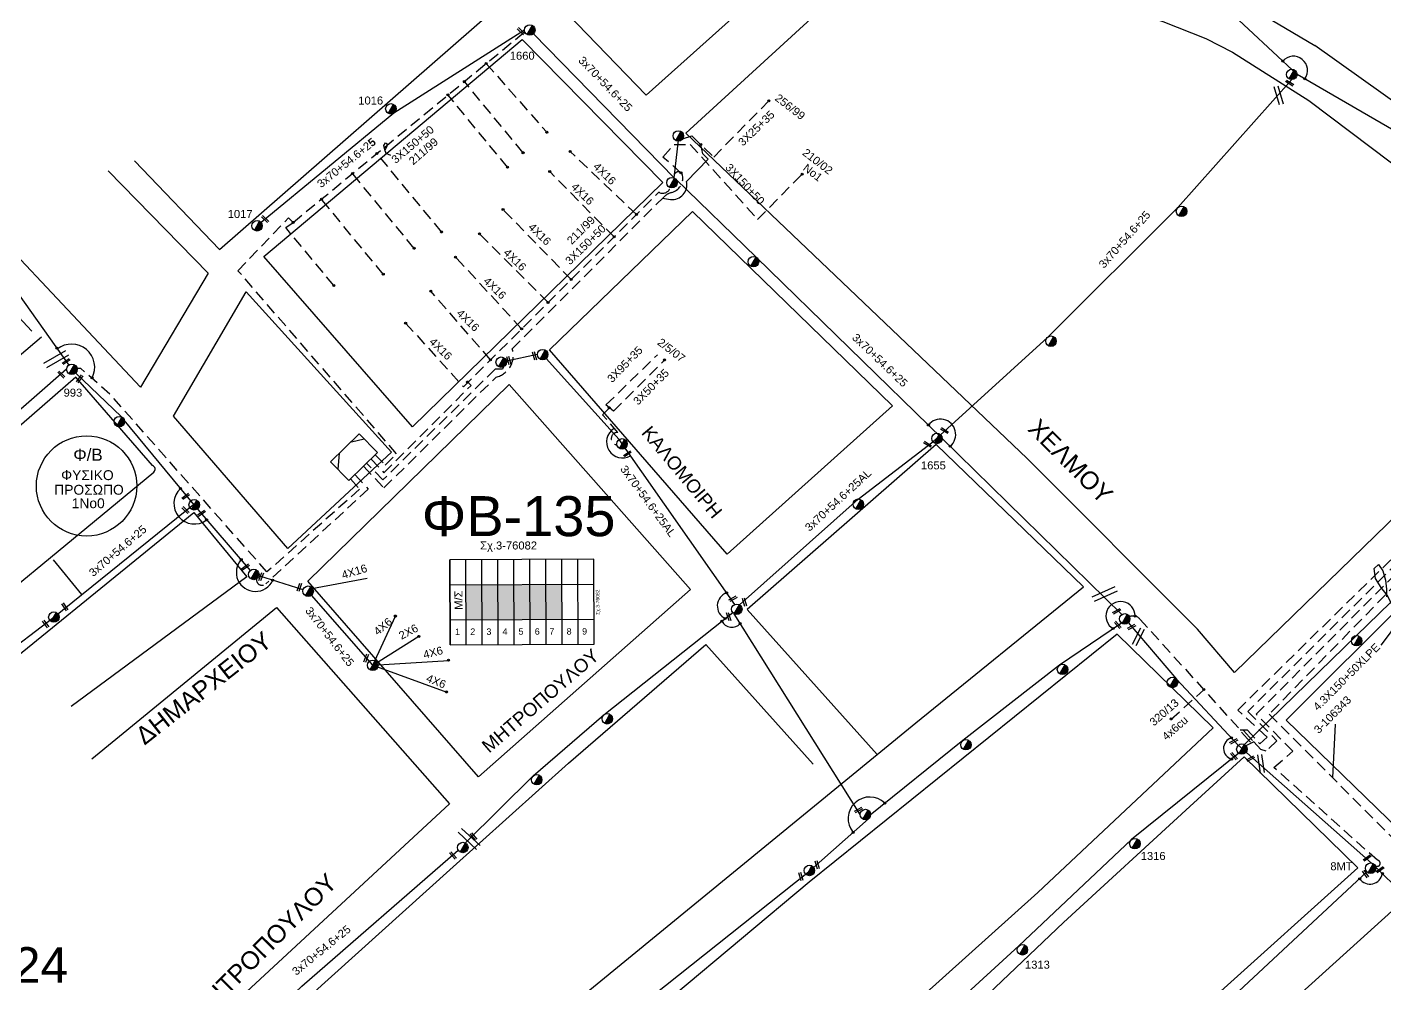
# Model space of a CAD drawing. Header units: millimetres. Extents: x -2449 to 2989, y 8 to 1056.
# Drawn here: x 1334.5 to 1639.8, y 723.6 to 938.9 of the extents above; entities that cross this region are included whole.
import ezdxf
from ezdxf.enums import TextEntityAlignment as Align

# ---------------------------------------------------------------- set-up
doc = ezdxf.new("R2010")
doc.units = ezdxf.units.MM
doc.linetypes.add('DASHED', pattern=[19.05, 12.7, -6.35])
for name, color, linetype in [('Άγνωστα', 7, 'Continuous'), ('Ασφαλειοκιβώτια Χ.Τ 9 αναχωρήσεων', 7, 'Continuous'), ('Εναέρια παροχή ΧΤ 4x16', 7, 'SYN_LINE'), ('Επιγραφές - Σχήματα', 7, 'Continuous'), ('Καλώδια ΧΤ   3x150+50CU', 7, 'DASHED'), ('Καλώδια ΧΤ   3x95+35 XLPE', 7, 'DASHED'), ('Καλώδια ΧΤ   4x6CU', 7, 'DASHED'), ('Μηχανική τομή', 7, 'Continuous'), ('Στύλος ΦΜ', 7, 'Continuous'), ('Στύλος ΦΜ @ 1', 7, 'Continuous'), ('Συνδέσεις', 7, 'Continuous'), ('Συνεστραμμένα ΧΤ   3x70+54.6+25 AL', 7, 'SYN_LINE'), ('Τομή', 7, 'Continuous'), ('Υπόβαθρο ΔΕΗ', 7, 'Continuous'), ('Υπόγεια Καλώδια Δικτύου ΧΤ   .075', 7, 'DASHED'), ('Υπόγεια καλώδια Παροχών ΧΤ   4x6', 7, 'DASHED')]:
    doc.layers.add(name, color=color, linetype=linetype)
doc.styles.add('ar', font='arial.ttf')
doc.styles.add('arial', font='arial.ttf')
doc.styles.get("Standard").update_dxf_attribs({"font": 'arial.ttf'})
doc.linetypes.add('SYN_LINE', pattern='A,0.5,-0.0001,["/\\/\\/\\/",Standard,S=0.1,R=0,X=0,Y=-0.05],-0.25', length=0.7501)
doc.dimstyles.new('ISO-25', dxfattribs={"dimtxt": 2.5, "dimasz": 2.5, "dimexe": 1.25, "dimexo": 0.625, "dimtad": 1, "dimtxsty": 'Standard', "dimcen": 2.5, "dimadec": 0, "dimazin": 0, "dimtfac": 1, "dimtmove": 0, "dimatfit": 3, "dimfxl": 1, "dimarcsym": 0})

# ---------------------------------------------------------------- blocks, each defined once
blk = doc.blocks.new('ΥΠΑΡΧΩΝ ΤΣΙΜΕΝΤΕΝΙΟΣ ΣΤΥΛΟΣ')
at = {"layer": 'Στύλος ΦΜ'}
blk.add_hatch(color=7, dxfattribs=at).paths.add_polyline_path([(-1.29, -2.28, 0.574793), (2.62, 0, 0.268822), (1.3, 2.27)])
at = {"layer": 'Στύλος ΦΜ', "color": 7}
blk.add_line((-1.29, -2.28), (1.3, 2.27), dxfattribs=at)
blk.add_circle((0, 0), 2.62, dxfattribs=at)
at = {"layer": 'Στύλος ΦΜ', "flags": 4}
for tag, p in [('ΤΥΠΟΣ', (-4.91, 3.03)), ('ΑΡΙΘΜΟΣ', (-4.68, 8.05))]:
    blk.add_attdef(tag, p, '', height=4, dxfattribs=at)
blk = doc.blocks.new('ΜΗΧΑΝΙΚΗ ΤΟΜΗ')
at = {"layer": 'Μηχανική τομή', "ltscale": 40}
for p, q in [((-1.89, 0.78), (1.89, 0.78)), ((1.89, 0), (-1.89, 0))]:
    blk.add_line(p, q, dxfattribs=at)
blk = doc.blocks.new('ΤΟΜΗ')
at = {"layer": 'Τομή', "ltscale": 40}
for p, q in [((-5.68, 0), (5.68, 0)), ((5.68, -2.33), (-5.68, -2.33))]:
    blk.add_line(p, q, dxfattribs=at)
blk = doc.blocks.new('ΑΣΦΑΛΕΙΟΚΙΒΩΤΙΟ ΥΠΟΣΤΑΘΜΟΥ 9 ΑΝΑΧΩΡΗΣΕΩΝ')
at = {"layer": 'Ασφαλειοκιβώτια Χ.Τ 9 αναχωρήσεων', "ltscale": 40}
for p, q in [((-23.8, 40.36), (24.02, 40.36)), ((-9.72, 40.36), (-9.72, -40.64)), ((9.94, 40.36), (9.94, -40.64)), ((-23.8, 31.36), (24.02, 31.36)), ((-23.8, 22.36), (24.02, 22.36)), ((-23.8, 13.36), (24.02, 13.36)), ((-23.8, 4.36), (24.02, 4.36)), ((-23.8, -4.64), (24.02, -4.64)), ((-23.8, -13.64), (24.02, -13.64)), ((-23.8, -22.64), (24.02, -22.64)), ((-23.8, -31.64), (24.02, -31.64))]:
    blk.add_line(p, q, dxfattribs=at)
at = {"layer": 'Ασφαλειοκιβώτια Χ.Τ 9 αναχωρήσεων'}
blk.add_lwpolyline([(-23.8, -40.64), (24.02, -40.64), (24.02, 40.36), (-23.8, 40.36)], close=True, dxfattribs=at)
for s, p in [('1', (-18.29, 37.57)), ('2', (-18.29, 29)), ('3', (-18.29, 19.93)), ('4', (-18.29, 10.91)), ('5', (-18.29, 1.89)), ('6', (-18.29, -7.24)), ('7', (-18.29, -15.48)), ('8', (-18.29, -25.17)), ('9', (-18.29, -33.86))]:
    blk.add_text(s, height=3.6, rotation=270, dxfattribs=at).set_placement(p)
at = {"layer": 'Ασφαλειοκιβώτια Χ.Τ 9 αναχωρήσεων', "ltscale": 40}
for tag, height, p in [('ΟΝΟΜΑ', 5, (-0.16, 44.31)), ('ΚΕΙΜΕΝΟ 1', 2, (17.06, 35.59)), ('ΚΕΙΜΕΝΟ 2', 2, (17.06, 26.88)), ('ΚΕΙΜΕΝΟ 3', 2, (17.06, 17.69)), ('ΚΕΙΜΕΝΟ 4', 2, (17.06, 8.71)), ('ΚΕΙΜΕΝΟ 5', 2, (17.06, -0.13)), ('ΚΕΙΜΕΝΟ 6', 2, (17.06, -9.05)), ('ΚΕΙΜΕΝΟ 7', 2, (17.06, -18.13)), ('ΚΕΙΜΕΝΟ 8', 2, (17.06, -26.85)), ('ΚΕΙΜΕΝΟ 9', 2, (17.06, -35.99)), ('ΣΧ', 2, (-0.1, -42.64))]:
    blk.add_attdef(tag, text='', height=height, dxfattribs=at).set_placement(p, align=Align.MIDDLE_CENTER)
blk = doc.blocks.new('_ΣΥΝΔΕΣΗ')
at = {"layer": 'Συνδέσεις', "linetype": 'SYN_LINE', "ltscale": 40}
blk.add_hatch(color=256, dxfattribs=at).paths.add_polyline_path([(0.5, -0.01, 1), (-0.5, -0.01, 1)])
at = {"layer": 'Συνδέσεις'}
blk.add_circle((0, -0.01), 0.5, dxfattribs=at)

msp = doc.modelspace()

# ---------------------------------------------------------------- hatches: boundary and pattern name
at = {"layer": 'Ασφαλειοκιβώτια Χ.Τ 9 αναχωρήσεων', "ltscale": 40}
for color, points in [(5, [(1433.13, 813.44), (1433.15, 805.58), (1436.75, 805.59), (1436.73, 813.45)]), (27, [(1436.73, 813.45), (1436.75, 805.59), (1440.35, 805.6), (1440.33, 813.47)]), (6, [(1440.33, 813.47), (1440.35, 805.6), (1443.95, 805.62), (1443.93, 813.48)]), (85, [(1443.93, 813.48), (1443.95, 805.62), (1447.55, 805.63), (1447.53, 813.49)]), (133, [(1447.53, 813.49), (1447.55, 805.63), (1451.15, 805.64), (1451.13, 813.5)]), (2, [(1451.13, 813.5), (1451.15, 805.64), (1454.75, 805.65), (1454.73, 813.51)])]:
    msp.add_hatch(color=color, dxfattribs=at).paths.add_polyline_path(points)

# ---------------------------------------------------------------- linework, layer by layer
at = {"layer": 'Άγνωστα', "color": 85, "linetype": 'SYN_LINE', "ltscale": 10}
msp.add_line((1479.92, 904.98), (1480.95, 913.48), dxfattribs=at)
at = {"layer": 'Άγνωστα', "color": 85, "linetype": 'DASHED', "ltscale": 0.2}
for points in [[(1488.84, 909.66), (1501.25, 922.34)], [(1481.86, 913.76), (1483.94, 914.44), (1488.84, 909.66)]]:
    msp.add_lwpolyline(points, dxfattribs=at)
at = {"layer": 'Άγνωστα', "color": 85, "linetype": 'SYN_LINE', "ltscale": 20}
msp.add_lwpolyline([(1477.35, 900.39), (1479.13, 900.15, 0.533655), (1482.69, 904.18), (1487.61, 909.16), (1486.36, 910.39), (1485.93, 912.5)], format="xyb", dxfattribs=at)
at = {"layer": 'Άγνωστα', "color": 6, "linetype": 'SYN_LINE', "ltscale": 20}
msp.add_lwpolyline([(1319.44, 897.11), (1343.82, 862.87)], dxfattribs=at)
at = {"layer": 'Άγνωστα', "color": 27, "linetype": 'SYN_LINE', "ltscale": 15}
for points in [[(1355.56, 851.26), (1345.35, 861.1)], [(1412.18, 795.31), (1422.53, 801.85)]]:
    msp.add_lwpolyline(points, dxfattribs=at)
at = {"layer": 'Άγνωστα', "color": 133, "linetype": 'DASHED', "ltscale": 0.2}
msp.add_lwpolyline([(1466.31, 852.5), (1477.82, 864.01)], dxfattribs=at)
at = {"layer": 'Άγνωστα', "color": 27, "linetype": 'SYN_LINE', "ltscale": 20}
for points in [[(1384.64, 816.65), (1372.02, 831.43), (1356.3, 850.5)], [(1385.41, 815.75), (1385.41, 815.76)]]:
    msp.add_lwpolyline(points, dxfattribs=at)
at = {"layer": 'Άγνωστα', "color": 27, "linetype": 'SYN_LINE', "ltscale": 10}
msp.add_lwpolyline([(1396.5, 812.32), (1386.53, 815.41)], dxfattribs=at)
at = {"layer": 'Εναέρια παροχή ΧΤ 4x16', "color": 85, "linetype": 'DASHED', "ltscale": 0.2}
for points in [[(1471.48, 896.75), (1456.55, 910.93)], [(1466.44, 891.72), (1451.96, 906.39)], [(1456.79, 882.12), (1441.46, 897.86)], [(1451.58, 876.93), (1436.18, 892.42)], [(1445.65, 871.03), (1430.8, 887.15)], [(1438.64, 864.05), (1425.21, 879.51)], [(1419.57, 872.31), (1432.54, 857.97)]]:
    msp.add_lwpolyline(points, dxfattribs=at)
at = {"layer": 'Εναέρια παροχή ΧΤ 4x16', "color": 151, "ltscale": 20}
for points in [[(1606.8, 777.34), (1636.74, 750.83)], [(1637.73, 749.91), (1649.25, 738.52)]]:
    msp.add_lwpolyline(points, dxfattribs=at)
at = {"layer": 'Επιγραφές - Σχήματα', "color": 27, "linetype": 'SYN_LINE', "ltscale": 15}
msp.add_line((1398.47, 812.59), (1410.89, 814.89), dxfattribs=at)
at = {"layer": 'Επιγραφές - Σχήματα', "linetype": 'Continuous', "ltscale": 0.2}
for points in [[(1416.2, 910.02), (1415.18, 910.45), (1414.89, 911.33), (1414.67, 912.28), (1415.04, 912.86), (1415.33, 912.71), (1415.33, 912.13), (1414.89, 911.18)], [(1407.38, 845.59), (1410.22, 846.24)], [(1404.39, 839.39), (1404.68, 843.04)], [(1638.95, 799.83), (1641.26, 802.89), (1641.95, 806.84), (1641.54, 808.61), (1640.31, 811.13), (1638.95, 812.83), (1637.65, 814.87), (1637.38, 817.12), (1638.34, 818.01), (1639.29, 816.58), (1639.9, 814.47), (1640.11, 812.42), (1640.11, 811.54), (1640.11, 810.72)]]:
    msp.add_lwpolyline(points, dxfattribs=at)
at = {"layer": 'Επιγραφές - Σχήματα', "linetype": 'Continuous', "ltscale": 10}
msp.add_lwpolyline([(1402.66, 841.07), (1409.13, 847.41), (1413.25, 843.21), (1406.78, 836.87)], close=True, dxfattribs=at)
at = {"layer": 'Επιγραφές - Σχήματα', "color": 202}
msp.add_circle((1347.81, 835.68), 11.28, dxfattribs=at)
at = {"layer": 'Επιγραφές - Σχήματα', "color": 7, "ltscale": 0.15}
for centre, radius, start, end in [((1619.19, 929.16), 3.19, 323.6376, 138.4737), ((1539.82, 847.26), 3.44, 309.3696, 141.9916), ((1492.79, 808.67), 3.14, 109.3509, 244.0968), ((1580.33, 806.39), 3.28, 359.2795, 239.7901), ((1492.91, 806.32), 2.48, 205.4984, 320.0219), ((1605.95, 776.6), 2.46, 105.871, 255.2284), ((1636.43, 748.89), 2.82, 214.449, 350.9251)]:
    msp.add_arc(centre, radius, start, end, dxfattribs=at)
at = {"layer": 'Επιγραφές - Σχήματα', "linetype": 'Continuous', "ltscale": 0.2}
for centre, radius, start, end in [((1344.44, 862.39), 5.2, 332.301, 128.0192), ((1468.32, 845.56), 3.58, 122.2429, 300.2691), ((1372.05, 831.7), 4.6, 132.65, 306.8197), ((1385.77, 816.21), 4.28, 137.5093, 335.5284), ((1523.92, 760.82), 4.86, 45.4505, 219.8604)]:
    msp.add_arc(centre, radius, start, end, dxfattribs=at)
at = {"layer": 'Καλώδια ΧΤ   3x150+50CU', "color": 27, "linetype": 'SYN_LINE', "ltscale": 20}
msp.add_lwpolyline([(1707.24, 873.35), (1682.37, 850.98), (1656.3, 824.31), (1633.42, 802.02), (1608.22, 777.48)], dxfattribs=at)
at = {"layer": 'Καλώδια ΧΤ   3x95+35 XLPE', "color": 133, "linetype": 'DASHED', "ltscale": 0.2}
for points in [[(1464.61, 853.9), (1476.19, 865.19)], [(1463.85, 851.7), (1465.38, 853.27)], [(1466.31, 852.5), (1464.61, 853.9)], [(1467.3, 847.73), (1463.85, 851.7)]]:
    msp.add_lwpolyline(points, dxfattribs=at)
msp.add_lwpolyline([(1467.07, 844.92, -0.980553), (1467.3, 847.73)], format="xyb", dxfattribs=at)
at = {"layer": 'Καλώδια ΧΤ   4x6CU', "color": 173, "linetype": 'DASHED', "ltscale": 0.2}
msp.add_line((1591.73, 783.18), (1599.07, 789.81), dxfattribs=at)
at = {"layer": 'Συνεστραμμένα ΧΤ   3x70+54.6+25 AL', "color": 133, "ltscale": 8}
msp.add_line((1449.19, 865.22), (1442.21, 863.76), dxfattribs=at)
at = {"layer": 'Συνεστραμμένα ΧΤ   3x70+54.6+25 AL', "color": 133, "ltscale": 20}
for p, q in [((1467.56, 846.09), (1451.16, 864.34)), ((1493.59, 809.01), (1467.56, 846.09)), ((1521.35, 832.73), (1538.11, 845.63)), ((1494.61, 808.95), (1521.35, 832.73)), ((1464.14, 784.17), (1493.11, 807.19)), ((1521.78, 761.74), (1493.45, 806.9)), ((1448.22, 770.41), (1464.14, 784.17)), ((1432.99, 755.34), (1448.22, 770.41))]:
    msp.add_line(p, q, dxfattribs=at)
at = {"layer": 'Συνεστραμμένα ΧΤ   3x70+54.6+25 AL', "color": 173, "ltscale": 20}
for p, q in [((1580.55, 804.83), (1566.63, 795.36)), ((1566.63, 795.36), (1544.84, 778.37)), ((1544.84, 778.37), (1523.65, 761.31)), ((1510.57, 749.15), (1523.68, 760.8)), ((1475.06, 720.98), (1510.19, 748.82))]:
    msp.add_line(p, q, dxfattribs=at)
at = {"layer": 'Συνεστραμμένα ΧΤ   3x70+54.6+25 AL', "color": 151, "linetype": 'SYN_LINE', "ltscale": 20}
for points in [[(1620.03, 928.27), (1603.62, 943.54), (1554.8, 962.09), (1516.83, 980.12)], [(1661.55, 904.19), (1620.03, 928.27)], [(1635.75, 748.82), (1604.65, 719.89), (1576.47, 694.64), (1553.65, 674.28), (1531.96, 654.51), (1497.28, 622.5), (1496.87, 622.13)]]:
    msp.add_lwpolyline(points, dxfattribs=at)
at = {"layer": 'Συνεστραμμένα ΧΤ   3x70+54.6+25 AL', "color": 5, "linetype": 'SYN_LINE', "ltscale": 20}
msp.add_lwpolyline([(1446.3, 938.25), (1416.89, 919.53), (1387.05, 894.95)], dxfattribs=at)
at = {"layer": 'Συνεστραμμένα ΧΤ   3x70+54.6+25 AL', "color": 2, "linetype": 'SYN_LINE', "ltscale": 20}
msp.add_lwpolyline([(1448.29, 937.4), (1480.03, 904.92)], dxfattribs=at)
at = {"layer": 'Συνεστραμμένα ΧΤ   3x70+54.6+25 AL', "color": 133, "ltscale": 20}
msp.add_lwpolyline([(1538.11, 845.63), (1563.9, 869.1), (1593.22, 898.3), (1618.85, 927.09)], dxfattribs=at)
at = {"layer": 'Συνεστραμμένα ΧΤ   3x70+54.6+25 AL', "color": 85, "linetype": 'SYN_LINE', "ltscale": 20}
msp.add_lwpolyline([(1480.32, 904.69), (1498.37, 887.15), (1540.22, 846.35), (1580.65, 806.76)], dxfattribs=at)
at = {"layer": 'Συνεστραμμένα ΧΤ   3x70+54.6+25 AL', "color": 27, "linetype": 'SYN_LINE', "ltscale": 20}
for points in [[(1343.32, 861.91), (1315.33, 837.49), (1289.71, 815.34), (1264.86, 793.58), (1237.17, 768.89)], [(1252.72, 734.3), (1279.3, 757.57), (1307.37, 780.98), (1340.46, 806.17), (1372.28, 831.89)], [(1412.18, 795.31), (1398.4, 811.09)]]:
    msp.add_lwpolyline(points, dxfattribs=at)
at = {"layer": 'Συνεστραμμένα ΧΤ   3x70+54.6+25 AL', "color": 62, "linetype": 'SYN_LINE', "ltscale": 20}
for points in [[(1582.08, 804.91), (1592.9, 792.22), (1606.8, 777.34)], [(1606.93, 775.51), (1582.81, 756.11), (1557.46, 732.17), (1528.83, 705.98), (1505.8, 685.4), (1505.45, 685.07)]]:
    msp.add_lwpolyline(points, dxfattribs=at)
at = {"layer": 'Συνεστραμμένα ΧΤ   3x70+54.6+25 AL', "color": 6, "linetype": 'SYN_LINE', "ltscale": 20}
msp.add_lwpolyline([(1331.47, 663.18), (1350.05, 680.2), (1366.3, 694.64), (1396.24, 723.12), (1431.4, 753.72)], dxfattribs=at)
at = {"layer": 'Υπόβαθρο ΔΕΗ'}
for points in [[(1473.67, 923.58), (1518.42, 963.74), (1446.78, 1032.4)], [(1640.72, 1033.34), (1677.36, 1012.59), (1696.04, 1001.8), (1712.01, 992.81), (1679.35, 945.73), (1655.28, 912.52), (1624, 934.75)], [(1335.5, 870.46), (1187.48, 1029.85)], [(1593.01, 1031.71), (1525.17, 975.35), (1552.91, 966.23), (1564.5, 961.73), (1579.95, 956.01), (1595.94, 949.72), (1607.91, 944.29), (1624, 934.75)], [(1454.04, 1025.45), (1452.97, 992.55), (1452.45, 976.47), (1452.45, 965.67), (1451.47, 949.17), (1451.47, 946.62), (1473.67, 923.58)], [(1352.66, 906.55), (1375.19, 883.55), (1359.96, 857.87), (1215.73, 1011.39)], [(1358.59, 908.83), (1377.7, 888.85), (1439.71, 943.05), (1400.32, 985.46), (1265.71, 958.19)], [(1421.14, 848.94), (1387.68, 887.29), (1445.8, 936.1), (1477.38, 903.95), (1421.14, 848.94)], [(1622.69, 922.42), (1659.84, 894.32), (1672.14, 885.67), (1688.87, 873.9), (1685.4, 870.84)], [(1597.61, 803.46), (1559.36, 841.82), (1482.56, 915.06)], [(1451.95, 866.28), (1484.05, 897.4), (1529.06, 853.72), (1491.9, 820.32), (1451.95, 866.28)], [(1416.35, 843.29), (1393.07, 821.59), (1367.34, 851.39), (1383.72, 879.33), (1416.35, 843.29)], [(1301.64, 879.01), (1207.19, 808.56), (1208.64, 798.93), (1228.69, 776.53), (1337.69, 869.23)], [(1682.52, 868.08), (1605.93, 793.67), (1597.61, 803.46)], [(1617.61, 782.98), (1700.4, 865.64), (1798.35, 791.97), (1699.03, 703.86), (1617.61, 782.98)], [(1442.85, 858.47), (1483.61, 812.38), (1435.97, 770.19), (1397.59, 814.22), (1442.85, 858.47)], [(1331.1, 660.35), (1354.72, 632.9), (1403.12, 672.12), (1460.98, 722.31), (1534.3, 782.34), (1571.98, 812.95), (1538.85, 844.99), (1496.4, 807.9), (1525.62, 775.23)], [(1261.68, 740.03), (1371.92, 829.71), (1383.88, 815.19), (1344.34, 786.08)], [(1346.77, 811.26), (1340.37, 819.03)], [(1348.96, 774.28), (1390.55, 808.35), (1429.46, 764.12), (1324.92, 667.41), (1261.68, 740.03)], [(1331.1, 660.35), (1358.46, 684.02), (1382.33, 706.76), (1429.54, 749.29), (1456.2, 773.31), (1487.06, 800), (1511.24, 773.09)], [(1363.03, 624.18), (1391.74, 591.36), (1561.74, 744.23), (1601.18, 781.21), (1579.56, 802.31), (1510.29, 746.53), (1449.41, 695.49), (1403.58, 657.08), (1374.33, 632.56), (1363.03, 624.18)], [(1450.32, 584.26), (1421.44, 556.67), (1398.66, 583.13), (1440.21, 620.99), (1467.77, 645.8), (1500.44, 676.46), (1519.83, 694.22), (1549.05, 719.92), (1567.51, 737.44), (1595.9, 763.53), (1608.15, 774.69), (1633.72, 749.78)], [(1633.72, 749.78), (1536.74, 662.44), (1535.67, 660.51), (1450.32, 584.26)]]:
    msp.add_lwpolyline(points, dxfattribs=at)
for points in [[(1482.56, 915.06), (1524.88, 953.84, -0.22683), (1534.92, 956.89), (1566.76, 948.12), (1589.84, 940.17), (1599.52, 936.35), (1605.52, 933.25), (1622.69, 922.42)], [(1237.66, 766.31), (1253.59, 748.45), (1362.92, 838.8, 0.582671), (1362.66, 840.25), (1345.43, 860.13), (1237.66, 766.31)]]:
    msp.add_lwpolyline(points, format="xyb", dxfattribs=at)
at = {"layer": 'Υπόβαθρο ΔΕΗ', "ltscale": 20}
msp.add_lwpolyline([(1539.71, 648.08), (1563.12, 624.29), (1585.05, 645.19), (1590.18, 650.08), (1604.77, 663.87), (1623.23, 681.36), (1640.11, 697.62), (1653.19, 709.61), (1664.77, 720.47), (1642.9, 741.45), (1539.71, 648.08)], dxfattribs=at)
at = {"layer": 'Υπόγεια Καλώδια Δικτύου ΧΤ   .075', "color": 5, "linetype": 'DASHED', "ltscale": 0.2}
for points in [[(1392.62, 893.82), (1394.27, 894.97), (1446.37, 937.87)], [(1437.68, 930.71), (1451.32, 915.24)], [(1445.96, 910.65), (1432.77, 926.67)], [(1442.49, 907.37), (1429.09, 923.64)], [(1427.64, 892.81), (1413.1, 910.47)], [(1421.48, 889.13), (1407.62, 905.96)], [(1414.53, 883.29), (1400.62, 900.19)], [(1412.71, 842.68), (1414.98, 840.37), (1417.54, 842.89), (1381.85, 884.1), (1393.22, 895.98), (1394.27, 894.97)], [(1403.41, 880.75), (1392.62, 893.82)]]:
    msp.add_lwpolyline(points, dxfattribs=at)
at = {"layer": 'Υπόγεια Καλώδια Δικτύου ΧΤ   .075', "color": 2, "linetype": 'DASHED', "ltscale": 0.2}
for points in [[(1481.56, 906.07), (1477.43, 909.67), (1479.93, 912.52), (1483.57, 912.52), (1498.71, 895.64), (1508.72, 905.79)], [(1410.09, 840.11), (1414.69, 835.23), (1439.89, 860.16)]]:
    msp.add_lwpolyline(points, dxfattribs=at)
for points in [[(1443.53, 866.54), (1477.66, 900.7, -0.132087), (1479.35, 901.68, 0.387435), (1481.84, 905.54, 1.176464), (1480.03, 904.92)], [(1439.89, 860.16, 0.441692), (1443.53, 866.54)]]:
    msp.add_lwpolyline(points, format="xyb", dxfattribs=at)
at = {"layer": 'Υπόγεια Καλώδια Δικτύου ΧΤ   .075', "color": 85, "linetype": 'DASHED', "ltscale": 0.2}
msp.add_lwpolyline([(1432.54, 857.97), (1476.36, 901.61, -0.414037), (1476.75, 901.61, 0.40448), (1479.09, 902.78, 3.935364)], format="xyb", dxfattribs=at)
at = {"layer": 'Υπόγεια Καλώδια Δικτύου ΧΤ   .075', "color": 6, "linetype": 'DASHED', "ltscale": 0.2}
msp.add_lwpolyline([(1407.17, 837.25), (1409.22, 834.94), (1388.38, 816.33), (1353.07, 856.3), (1346.55, 862.1), (1345.66, 862.1)], dxfattribs=at)
at = {"layer": 'Υπόγεια Καλώδια Δικτύου ΧΤ   .075', "color": 133, "linetype": 'DASHED', "ltscale": 0.2}
msp.add_lwpolyline([(1441.58, 862.46), (1441.33, 861.96), (1440.6, 861.96), (1439.73, 861.96), (1414.46, 837.05), (1410.8, 840.81)], dxfattribs=at)
at = {"layer": 'Υπόγεια Καλώδια Δικτύου ΧΤ   .075', "color": 85, "linetype": 'DASHED', "ltscale": 0.2}
msp.add_lwpolyline([(1411.77, 841.76), (1414.67, 838.65), (1434.27, 858.29), (1433.5, 859.06)], dxfattribs=at)
at = {"layer": 'Υπόγεια Καλώδια Δικτύου ΧΤ   .075', "color": 173, "linetype": 'DASHED', "ltscale": 0.2}
msp.add_lwpolyline([(1582.34, 806.24, -0.319962), (1584.69, 805.72), (1607.22, 780.78), (1608.81, 780.78), (1611.69, 777.65), (1613.28, 779.15), (1606.69, 785.24), (1675.39, 852.73), (1685.14, 843.47)], format="xyb", dxfattribs=at)
at = {"layer": 'Υπόγεια Καλώδια Δικτύου ΧΤ   .075', "color": 62, "linetype": 'DASHED', "ltscale": 0.2}
msp.add_lwpolyline([(1683.7, 842), (1675.11, 850.76), (1608.95, 784.92), (1615.49, 778.35), (1613.1, 775.97), (1611.88, 776.36), (1610.28, 778.07), (1608.52, 777.22)], dxfattribs=at)
at = {"layer": 'Υπόγεια Καλώδια Δικτύου ΧΤ   .075', "color": 151, "linetype": 'DASHED', "ltscale": 0.2}
msp.add_lwpolyline([(1637.58, 750.28, 1.412434), (1638.13, 751.44), (1638.13, 751.44), (1614.82, 772.33), (1619.09, 775.96), (1610.84, 784.3), (1674.71, 848.68), (1682.72, 840.99)], format="xyb", dxfattribs=at)
at = {"layer": 'Υπόγεια Καλώδια Δικτύου ΧΤ   .075', "color": 1, "linetype": 'DASHED', "ltscale": 0.2}
msp.add_lwpolyline([(1681.66, 839.9), (1674.44, 846.64), (1613.79, 784.35), (1658.44, 739.43)], dxfattribs=at)
at = {"layer": 'Υπόγεια Καλώδια Δικτύου ΧΤ   .075', "color": 27, "linetype": 'DASHED', "ltscale": 0.2}
msp.add_lwpolyline([(1408.16, 838.22), (1411.15, 834.97), (1388.09, 813.64, -0.723854), (1386.05, 814.77, -21.055803)], format="xyb", dxfattribs=at)
at = {"layer": 'Υπόγεια καλώδια Παροχών ΧΤ   4x6', "color": 27, "linetype": 'SYN_LINE', "ltscale": 15}
for points in [[(1412.18, 795.31), (1417.25, 806.36)], [(1412.18, 795.31), (1429.3, 796.43)], [(1412.18, 795.31), (1428.85, 789.28)]]:
    msp.add_lwpolyline(points, dxfattribs=at)

# ---------------------------------------------------------------- block references
at = {"layer": 'Ασφαλειοκιβώτια Χ.Τ 9 αναχωρήσεων', "color": 1, "ltscale": 40}
ref = msp.add_blockref('ΑΣΦΑΛΕΙΟΚΙΒΩΤΙΟ ΥΠΟΣΤΑΘΜΟΥ 9 ΑΝΑΧΩΡΗΣΕΩΝ', (1445.68, 809.51), dxfattribs=dict(at, xscale=0.4000000000000085, yscale=0.4000000000000085, zscale=0.4000000000000085, rotation=90.1802510118815))
ref.add_attrib('ΣΧ', 'Σχ.3-76082', dxfattribs={"ltscale": 40, "height": 0.8, "rotation": 90.1803}).set_placement((1462.74, 809.52), align=Align.MIDDLE_CENTER)
at = {"layer": 'Μηχανική τομή'}
for p, xscale, yscale, zscale, rotation in [((1445.36, 937.85), 0.4999999999999818, 0.4999999999999818, 0.4999999999999818, 315.9969104892508), ((1615.45, 923.44), 1.12296302350002, 1.12296302350002, 1.12296302350002, 286.2557508064527), ((1618.26, 926.16), 0.5000000000000652, 0.5000000000000652, 0.5000000000000652, 327.4323894549768), ((1387.82, 895.58), 0.4999999999999818, 0.4999999999999818, 0.4999999999999818, 315.9969104892508), ((1343.31, 863.51), 0.5000000000000369, 0.5000000000000369, 0.5000000000000369, 34.77418454058746), ((1442.57, 863.83), 0.4999999999999807, 0.4999999999999807, 0.4999999999999807, 286.2557508064527), ((1448.39, 864.87), 0.4999999999999808, 0.4999999999999808, 0.4999999999999808, 286.2557508064527), ((1342, 860.58), 0.4999999999999818, 0.4999999999999818, 0.4999999999999818, 315.9969104892508), ((1346.43, 859.66), 0.5000000000000342, 0.5000000000000342, 0.5000000000000342, 54.42519783858623), ((1540.66, 847.96), 0.5000000000000652, 0.5000000000000652, 0.5000000000000652, 327.4323894549768), ((1469.53, 842.74), 0.4999999999999884, 0.4999999999999884, 0.4999999999999884, 33.96412541687943), ((1536.84, 844.87), 0.5000000000000652, 0.5000000000000652, 0.5000000000000652, 327.4323894549768), ((1370.2, 833.16), 0.5000000000000369, 0.5000000000000369, 0.5000000000000369, 34.77418454058746), ((1369.92, 830.1), 0.4999999999999818, 0.4999999999999818, 0.4999999999999818, 315.9969104892508), ((1373.79, 829.36), 0.5000000000000369, 0.5000000000000369, 0.5000000000000369, 34.77418454058746), ((1383.68, 817.26), 0.5000000000000369, 0.5000000000000369, 0.5000000000000369, 34.77418454058746), ((1387.25, 815.18), 0.5000000000000482, 0.5000000000000482, 0.5000000000000482, 69.7619607251883), ((1395.84, 812.8), 0.5000000000000482, 0.5000000000000482, 0.5000000000000482, 69.7619607251883), ((1343.08, 808.58), 0.4999999999999976, 0.4999999999999976, 0.4999999999999976, 125.7187777137515), ((1493.1, 810.48), 0.4999999999998728, 0.4999999999998728, 0.4999999999998728, 208.522400974272), ((1495.55, 809.46), 0.4999999999999807, 0.4999999999999807, 0.4999999999999807, 286.2557508064527), ((1492.02, 806.21), 0.4999999999999807, 0.4999999999999807, 0.4999999999999807, 286.2557508064527), ((1579.39, 807.65), 0.4999999999998728, 0.4999999999998728, 0.4999999999998728, 208.522400974272), ((1338.78, 804.71), 0.4999999999999976, 0.4999999999999976, 0.4999999999999976, 125.7187777137515), ((1579.86, 804.53), 0.4999999999997067, 0.4999999999997067, 0.4999999999997067, 131.6160203896175), ((1582.72, 804.11), 0.4999999999998728, 0.4999999999998728, 0.4999999999998728, 208.522400974272), ((1410.89, 796.86), 0.5000000000000482, 0.5000000000000482, 0.5000000000000482, 69.7619607251883), ((1605.7, 778.39), 0.4999999999998728, 0.4999999999998728, 0.4999999999998728, 208.522400974272), ((1605.97, 775.01), 0.4999999999997067, 0.4999999999997067, 0.4999999999997067, 131.6160203896175), ((1609.46, 774.47), 0.4999999999998728, 0.4999999999998728, 0.4999999999998728, 208.522400974272), ((1521.31, 762.92), 0.4999999999998728, 0.4999999999998728, 0.4999999999998728, 208.522400974272), ((1434.96, 756.92), 0.5000000000000657, 0.5000000000000657, 0.5000000000000657, 130.7032577386349), ((1430.36, 752.65), 0.5000000000000657, 0.5000000000000657, 0.5000000000000657, 130.7032577386349), ((1511.89, 750.37), 0.4999999999999807, 0.4999999999999807, 0.4999999999999807, 286.2557508064527), ((1635.9, 751.78), 0.5, 0.5, 0.5, 35.96404424892213), ((1508.27, 747.74), 0.4999999999999807, 0.4999999999999807, 0.4999999999999807, 286.2557508064527), ((1635.25, 748.25), 0.5, 0.5, 0.5, 305.1309910353568), ((1638.83, 749.19), 0.5, 0.5, 0.5, 35.96404424892213)]:
    msp.add_blockref('ΜΗΧΑΝΙΚΗ ΤΟΜΗ', p, dxfattribs=dict(at, xscale=xscale, yscale=yscale, zscale=zscale, rotation=rotation))
at = {"layer": 'Στύλος ΦΜ @ 1', "ltscale": 40}
ref = msp.add_blockref('ΥΠΑΡΧΩΝ ΤΣΙΜΕΝΤΕΝΙΟΣ ΣΤΥΛΟΣ', (1447.48, 938.25), dxfattribs=dict(at, xscale=0.4499999999998181, yscale=0.4499999999998181, zscale=0.4499999999998181))
ref.add_attrib('ΤΥΠΟΣ', '1660', (1442.98, 931.57), dxfattribs={"layer": 'Στύλος ΦΜ', "height": 1.8, "flags": 4})
at = {"layer": 'Στύλος ΦΜ @ 1', "ltscale": 40, "xscale": 0.4499999999998181, "yscale": 0.4499999999998181, "zscale": 0.4499999999998181}
for p in [(1618.85, 928.27), (1480.88, 914.42), (1479.45, 903.9), (1594.05, 897.46), (1497.78, 886.13), (1564.69, 868.23), (1441.05, 863.52), (1450.37, 865.22), (1355.18, 850.15), (1468.23, 845.13), (1372.01, 831.43), (1521.35, 831.56), (1385.41, 815.76), (1397.63, 811.98), (1494.03, 807.92), (1340.46, 806.17), (1581.27, 805.76), (1633.42, 800.84), (1412.18, 795.31), (1567.29, 794.39), (1592.01, 791.46), (1464.91, 783.28), (1545.56, 777.44), (1607.61, 776.47), (1449.05, 769.57), (1522.96, 761.74), (1432.41, 754.32), (1510.36, 749.15)]:
    msp.add_blockref('ΥΠΑΡΧΩΝ ΤΣΙΜΕΝΤΕΝΙΟΣ ΣΤΥΛΟΣ', p, dxfattribs=at)
at = {"layer": 'Στύλος ΦΜ @ 1', "ltscale": 40}
ref = msp.add_blockref('ΥΠΑΡΧΩΝ ΤΣΙΜΕΝΤΕΝΙΟΣ ΣΤΥΛΟΣ', (1416.25, 920.52), dxfattribs=dict(at, xscale=0.4499999999998181, yscale=0.4499999999998181, zscale=0.4499999999998181))
ref.add_attrib('ΤΥΠΟΣ', '1016', (1408.91, 921.49), dxfattribs={"layer": 'Στύλος ΦΜ', "height": 1.8, "flags": 4})
ref = msp.add_blockref('ΥΠΑΡΧΩΝ ΤΣΙΜΕΝΤΕΝΙΟΣ ΣΤΥΛΟΣ', (1386.15, 894.2), dxfattribs=dict(at, xscale=0.4499999999998181, yscale=0.4499999999998181, zscale=0.4499999999998181))
ref.add_attrib('ΤΥΠΟΣ', '1017', (1379.55, 895.96), dxfattribs={"layer": 'Στύλος ΦΜ', "height": 1.8, "flags": 4})
ref = msp.add_blockref('ΥΠΑΡΧΩΝ ΤΣΙΜΕΝΤΕΝΙΟΣ ΣΤΥΛΟΣ', (1344.5, 861.91), dxfattribs=dict(at, xscale=0.4499999999998181, yscale=0.4499999999998181, zscale=0.4499999999998181))
ref.add_attrib('ΤΥΠΟΣ', '993', (1342.65, 855.76), dxfattribs={"layer": 'Στύλος ΦΜ', "height": 1.8, "flags": 4})
ref = msp.add_blockref('ΥΠΑΡΧΩΝ ΤΣΙΜΕΝΤΕΝΙΟΣ ΣΤΥΛΟΣ', (1539.04, 846.35), dxfattribs=dict(at, xscale=0.4499999999998181, yscale=0.4499999999998181, zscale=0.4499999999998181))
ref.add_attrib('ΤΥΠΟΣ', '1655', (1535.45, 839.4), dxfattribs={"layer": 'Στύλος ΦΜ', "height": 1.8, "flags": 4})
ref = msp.add_blockref('ΥΠΑΡΧΩΝ ΤΣΙΜΕΝΤΕΝΙΟΣ ΣΤΥΛΟΣ', (1583.55, 755.19), dxfattribs=dict(at, xscale=0.4499999999998181, yscale=0.4499999999998181, zscale=0.4499999999998181))
ref.add_attrib('ΤΥΠΟΣ', '1316', (1584.87, 751.52), dxfattribs={"layer": 'Στύλος ΦΜ', "height": 1.8, "flags": 4})
ref = msp.add_blockref('ΥΠΑΡΧΩΝ ΤΣΙΜΕΝΤΕΝΙΟΣ ΣΤΥΛΟΣ', (1636.58, 749.66), dxfattribs=dict(at, xscale=0.4499999999998181, yscale=0.4499999999998181, zscale=0.4499999999998181))
ref.add_attrib('ΤΥΠΟΣ', '8ΜΤ', (1627.51, 749.2), dxfattribs={"layer": 'Στύλος ΦΜ', "height": 1.8, "flags": 4})
ref = msp.add_blockref('ΥΠΑΡΧΩΝ ΤΣΙΜΕΝΤΕΝΙΟΣ ΣΤΥΛΟΣ', (1558.26, 731.31), dxfattribs=dict(at, xscale=0.4499999999998181, yscale=0.4499999999998181, zscale=0.4499999999998181))
ref.add_attrib('ΤΥΠΟΣ', '1313', (1558.84, 727.06), dxfattribs={"layer": 'Στύλος ΦΜ', "height": 1.8, "flags": 4})
at = {"layer": 'Συνδέσεις', "xscale": 0.4500000000000455, "yscale": 0.4500000000000455, "zscale": 0.4500000000000455}
for p in [(1616.8, 931.28), (1437.68, 930.72), (1432.77, 926.68), (1621.76, 927.27), (1429.09, 923.65), (1501.25, 922.35), (1451.33, 915.24), (1413.1, 910.48), (1445.96, 910.66), (1456.55, 910.94), (1485.93, 912.5), (1442.49, 907.38), (1407.62, 905.96), (1451.96, 906.4), (1481.48, 906.15), (1508.72, 905.8), (1400.62, 900.2), (1441.46, 897.86), (1394.28, 894.98), (1471.48, 896.75), (1427.64, 892.82), (1436.18, 892.42), (1466.44, 891.73), (1421.48, 889.14), (1430.8, 887.15), (1414.54, 883.3), (1403.42, 880.76), (1425.21, 879.51), (1456.79, 882.13), (1451.58, 876.93), (1419.57, 872.31), (1445.65, 871.03), (1341.11, 866.67), (1438.64, 864.05), (1477.75, 864.02), (1349.04, 859.98), (1433.5, 859.06), (1465.33, 853.28), (1537.11, 849.39), (1542.01, 844.6), (1368.94, 835.09), (1374.81, 828.03), (1382.61, 819.11), (1389.66, 814.45), (1491.75, 811.64), (1417.25, 806.41), (1491.41, 805.85), (1583.6, 806.41), (1490.67, 805.26), (1494.81, 804.73), (1578.67, 803.61), (1422.55, 801.83), (1429.2, 796.45), (1428.75, 789.32), (1599.06, 789.87), (1591.72, 783.24), (1605.27, 778.98), (1605.32, 774.23), (1527.34, 764.29), (1520.19, 757.71), (1639.22, 748.45), (1634.11, 747.3)]:
    msp.add_blockref('_ΣΥΝΔΕΣΗ', p, dxfattribs=at)
at = {"layer": 'Τομή'}
for p, xscale, yscale, zscale, rotation in [((1341.26, 863.7), 0.4999999999999175, 0.4999999999999175, 0.4999999999999175, 210.0340332241977), ((1576.54, 811.91), 0.5, 0.5, 0.5, 24.03833566379747), ((1584.71, 801.52), 0.3620104486929467, 0.3620104486929467, 0.3620104486929467, 243.4764166177255), ((1609, 779.53), 0.2674250084388439, 0.2674250084388439, 0.2674250084388439, 312.348941571818), ((1612.36, 773.22), 0.3620104486929467, 0.3620104486929467, 0.3620104486929467, 278.1755266693143), ((1434.23, 756.68), 0.4999999999999767, 0.4999999999999767, 0.4999999999999767, 316.8942584099955)]:
    msp.add_blockref('ΤΟΜΗ', p, dxfattribs=dict(at, xscale=xscale, yscale=yscale, zscale=zscale, rotation=rotation))

# ---------------------------------------------------------------- texts
at = {"layer": 'Άγνωστα', "linetype": 'SYN_LINE', "ltscale": 20, "char_height": 1.8, "width": 69.1904, "attachment_point": 1, "style": 'arial'}
for s, insert, rotation in [('3X25+35', (1494.15, 913.3), 43.8226), ('3X150+50', (1416.16, 909.47), 40.2277), ('3X150+50', (1492.62, 908.42), 312.8959), ('3X150+50', (1455.26, 886.57), 44.417), ('3X50+35', (1470.55, 854.99), 45.2077), ('4X16', (1404.95, 816.41), 17.0043), ('2X6', (1417.79, 802.63), 27.5446), ('4X6', (1423.32, 798.52), 14.4643), ('4X6', (1424.69, 793.4), 337.9953)]:
    msp.add_mtext(s, dxfattribs=dict(at, insert=insert, rotation=rotation))
at = {"layer": 'Εναέρια παροχή ΧΤ 4x16', "ltscale": 40, "char_height": 1.8, "width": 69.1904, "attachment_point": 1, "rotation": 315.8149, "style": 'arial'}
for insert in [(1462.84, 908.63), (1457.88, 904.08), (1448.23, 895.02), (1442.67, 889.27), (1438.15, 882.88), (1432.11, 875.63), (1425.97, 869.21)]:
    msp.add_mtext('4X16', dxfattribs=dict(at, insert=insert))
at = {"layer": 'Επιγραφές - Σχήματα', "color": 1, "style": 'ar'}
for s, height, p in [('Φ/Β', 2.719, (1348.13, 842.74)), ('ΦΥΣΙΚΟ ', 2.224, (1348.43, 838.1)), ('1No0', 2.224, (1348.18, 831.78))]:
    msp.add_text(s, height=height, dxfattribs=at).set_placement(p, align=Align.MIDDLE)
at = {"layer": 'Επιγραφές - Σχήματα', "linetype": 'SYN_LINE', "ltscale": 20, "char_height": 1.8, "width": 69.1904, "attachment_point": 1, "style": 'arial'}
for s, insert, rotation in [('256/99', (1503.53, 924.03), 322.3027), ('211/99', (1420.07, 909.14), 40.9192), ('210/02', (1509.73, 911.74), 322.3027), ('Nο1', (1509.85, 908.3), 322.3027), ('211/99', (1455.64, 891.13), 45.2077), ('\\A1;2/5{\\H1x;/07}', (1477.11, 869.06), 322.3027), ('\\A1;M/Σ', (1430.56, 807.79), 90.3448)]:
    msp.add_mtext(s, dxfattribs=dict(at, insert=insert, rotation=rotation))
at = {"layer": 'Επιγραφές - Σχήματα', "width": 157.7424, "attachment_point": 1}
for s, insert, char_height, rotation in [('ΚΑΛΟΜΟΙΡΗ', (1474.73, 849.48), 3, 309.8405), ('ΧΕΛΜΟΥ', (1562.08, 851.1), 4, 314.8821), ('ΔΗΜΑΡΧΕΙΟΥ', (1358.38, 780.37), 4, 38.1873), ('ΜΗΤΡΟΠΟΥΛΟΥ', (1436.36, 777.7), 3, 40.7849), ('ΜΗΤΡΟΠΟΥΛΟΥ', (1370.5, 717.65), 4, 45.0468)]:
    msp.add_mtext(s, dxfattribs=dict(at, insert=insert, char_height=char_height, rotation=rotation))
at = {"layer": 'Επιγραφές - Σχήματα', "color": 1, "insert": (1340.54, 835.92), "char_height": 2.224, "width": 16.0133, "attachment_point": 1}
msp.add_mtext('ΠΡΟΣΩΠΟ', dxfattribs=at)
at = {"layer": 'Επιγραφές - Σχήματα', "width": 103.4348, "attachment_point": 1}
for s, insert, char_height in [('ΦΒ-135', (1423.18, 833.37), 9), ('ΦΒ-124', (1304.93, 731.89), 8)]:
    msp.add_mtext(s, dxfattribs=dict(at, insert=insert, char_height=char_height))
at = {"layer": 'Επιγραφές - Σχήματα', "linetype": 'Continuous', "insert": (1436.31, 823.17), "char_height": 1.8, "width": 18.2103, "attachment_point": 1}
msp.add_mtext('Σχ.3-76082', dxfattribs=at)
at = {"layer": 'Επιγραφές - Σχήματα', "linetype": 'DASHED', "ltscale": 0.1, "insert": (1623.62, 781.08), "char_height": 1.8, "width": 69.1904, "attachment_point": 1, "rotation": 45.2077, "style": 'arial'}
msp.add_mtext('3-106343', dxfattribs=at)
at = {"layer": 'Καλώδια ΧΤ   3x95+35 XLPE', "ltscale": 40, "insert": (1464.7, 860.02), "char_height": 1.8, "width": 69.1904, "attachment_point": 1, "rotation": 45.9429, "style": 'arial'}
msp.add_mtext('3X95+35', dxfattribs=at)
at = {"layer": 'Καλώδια ΧΤ   4x6CU', "ltscale": 0.2, "char_height": 1.8, "attachment_point": 1, "rotation": 41.299}
for s, insert in [('320/13', (1586.65, 782.88)), ('4x6cu', (1589.46, 779.65))]:
    msp.add_mtext_dynamic_manual_height_columns(s, width=7.5778, gutter_width=12.5, heights=[0], dxfattribs=dict(at, insert=insert))
at = {"layer": 'Συνεστραμμένα ΧΤ   3x70+54.6+25 AL', "style": 'arial'}
for rotation, p in [(306.2165, (1467.71, 839.46)), (42.7119, (1510.38, 825.32))]:
    msp.add_text('3x70+54.6+25AL', height=1.8, rotation=rotation, dxfattribs=at).set_placement(p)
at = {"layer": 'Συνεστραμμένα ΧΤ   3x70+54.6+25 AL', "linetype": 'SYN_LINE', "ltscale": 20, "char_height": 1.8, "width": 69.1904, "attachment_point": 1, "style": 'arial'}
for s, insert, rotation in [('3x70+54.6+25', (1459.55, 932.53), 314.0561), ('3x70+54.6+2{\\fArial|b1|i0|c161|p34;5}', (1399.43, 904.04), 38.9085), ('3x70+54.6+25', (1575.25, 885.67), 48.735), ('3x70+54.6+25', (1521.04, 870.16), 316.3261), ('3x70+54.6+25', (1348.13, 816.51), 40.6636), ('3x70+54.6+25', (1398.3, 808.68), 307.7178), ('3x70+54.6+25', (1393.82, 726.82), 39.2448)]:
    msp.add_mtext(s, dxfattribs=dict(at, insert=insert, rotation=rotation))
at = {"layer": 'Υπόγεια Καλώδια Δικτύου ΧΤ   .075', "linetype": 'DASHED', "ltscale": 0.1, "insert": (1623.44, 786.23), "char_height": 1.8, "width": 69.1904, "attachment_point": 1, "rotation": 45.2077, "style": 'arial'}
msp.add_mtext('4.3X150+50XLPE', dxfattribs=at)
at = {"layer": 'Υπόγεια καλώδια Παροχών ΧΤ   4x6', "linetype": 'DASHED', "ltscale": 0.1, "insert": (1412.15, 803.31), "char_height": 1.8, "width": 69.1904, "attachment_point": 1, "rotation": 40.1324, "style": 'arial'}
msp.add_mtext('4X6', dxfattribs=at)

# ---------------------------------------------------------------- leaders
at = {"layer": 'Επιγραφές - Σχήματα', "ltscale": 40}
msp.add_leader([(1628.05, 770.01), (1628.69, 782.05)], dimstyle='ISO-25', override={"dimasz": 1, "dimtad": 0}, dxfattribs=at)

doc.saveas('drawing.dxf')
